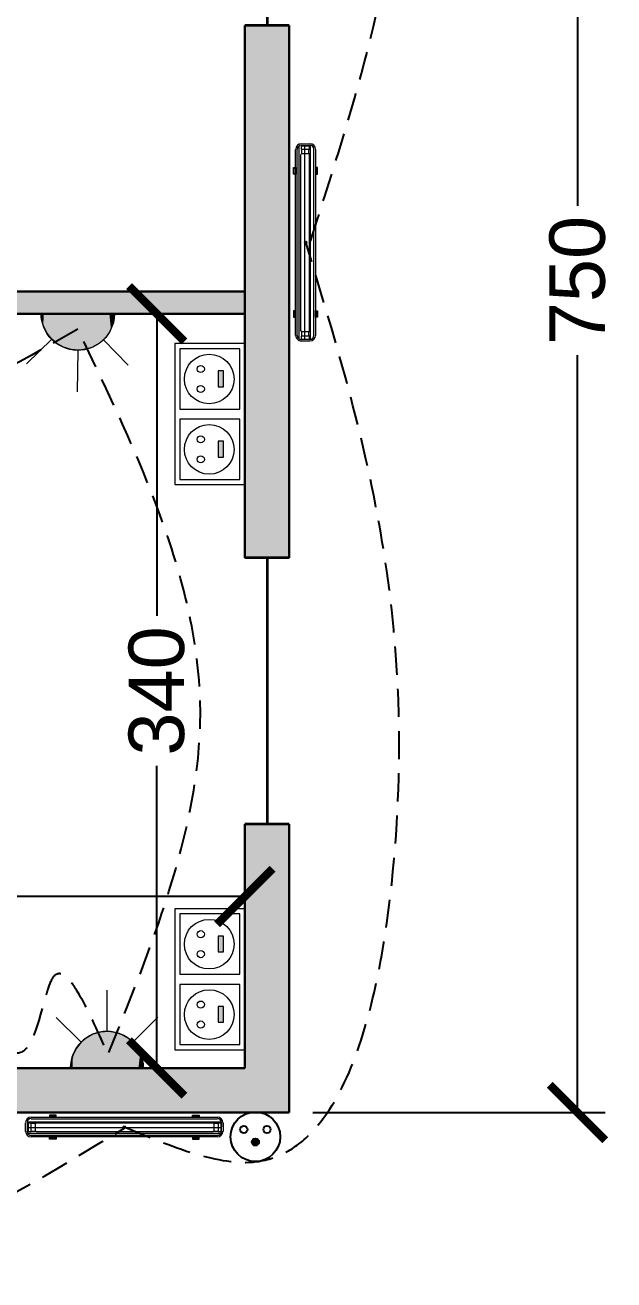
# Model space of a CAD drawing. Header units: centimetres. Extents: x -1638 to 1136, y -35 to 948.
# Drawn here: x 871 to 1136, y 25 to 590 of the extents above; entities that cross this region are included whole.
import ezdxf

# ---------------------------------------------------------------- set-up
doc = ezdxf.new("R2010")
doc.units = ezdxf.units.CM
doc.linetypes.add('INTERROMPU', pattern=[19.05, 12.7, -6.35])
for name, color, linetype in [('1 - Blocs Electriques', 1, 'Continuous'), ('Elect Blocs ProEric', 2, 'Continuous'), ('PDF _00Lighting', 1, 'Continuous'), ('PDF _APD ECL', 1, 'Continuous'), ('PDF _B Appareillage', 5, 'Continuous'), ('PDF _Electricté', 7, 'Continuous')]:
    doc.layers.add(name, color=color, linetype=linetype)
for name, color, linetype, lineweight in [('Cotation', 110, 'Continuous', 25), ('Elect Conn', 3, 'INTERROMPU', 25), ('Hachures', 150, 'Continuous', 25), ('Murs', 7, 'Continuous', 30), ('Ouvertures', 30, 'Continuous', 35)]:
    doc.layers.add(name, color=color, linetype=linetype, lineweight=lineweight)
doc.styles.get("Standard").update_dxf_attribs({"font": 'arial.ttf'})
doc.dimstyles.new('ISO-25', dxfattribs={"dimscale": 10, "dimtxt": 2.5, "dimasz": 2.5, "dimexe": 1.25, "dimexo": 0.625, "dimtad": 0, "dimdec": 0, "dimtxsty": 'Standard', "dimblk": 'ARCHTICK', "dimcen": 2.5, "dimadec": 0, "dimazin": 0, "dimtfac": 1, "dimtdec": 0, "dimtmove": 0, "dimatfit": 3, "dimfxl": 1, "dimarcsym": 0})

# ---------------------------------------------------------------- blocks, each defined once
blk = doc.blocks.new('Window')
at = {"layer": 'Ouvertures'}
for p, q in [((-60, 10), (-60, -10)), ((60, 10), (60, -10)), ((-60, 0), (60, 0))]:
    blk.add_line(p, q, dxfattribs=at)
blk = doc.blocks.new('_ArchTick')
at = {"color": 0, "linetype": 'ByBlock', "const_width": 0.15}
blk.add_lwpolyline([(-0.5, -0.5), (0.5, 0.5)], dxfattribs=at)
blk = doc.blocks.new('*D7')
at = {"layer": 'Cotation', "color": 0, "lineweight": -2, "transparency": 16777216}
for p, q in [((1000.64, 850), (1132.39, 850)), ((1119.89, 850), (1119.89, 508.72)), ((1119.89, 100), (1119.89, 441.28)), ((1000.64, 100), (1132.39, 100))]:
    blk.add_line(p, q, dxfattribs=at)
at = {"layer": 'Defpoints', "color": 0, "transparency": 16777216}
for p in [(994.39, 850), (994.39, 100), (1119.89, 100)]:
    blk.add_point(p, dxfattribs=at)
at = {"layer": 'Cotation', "color": 0, "lineweight": -2, "transparency": 16777216, "xscale": 25, "yscale": 25, "zscale": 25}
for p, rotation in [((1119.89, 850), 90), ((1119.89, 100), 270)]:
    blk.add_blockref('_ArchTick', p, dxfattribs=dict(at, rotation=rotation))
at = {"layer": 'Cotation', "color": 0, "transparency": 16777216, "insert": (1119.89, 475), "char_height": 25, "attachment_point": 5, "rotation": 90}
blk.add_mtext('750', dxfattribs=at)
blk = doc.blocks.new('*D14')
at = {"layer": 'Cotation', "color": 0, "lineweight": -2, "transparency": 16777216}
for p, q in [((963.75, 460), (917.8, 460)), ((930.3, 460), (930.3, 323.82)), ((930.3, 120), (930.3, 256.18)), ((963.75, 120), (917.8, 120))]:
    blk.add_line(p, q, dxfattribs=at)
at = {"layer": 'Defpoints', "color": 0, "transparency": 16777216}
for p in [(930.3, 460), (970, 460), (970, 120)]:
    blk.add_point(p, dxfattribs=at)
at = {"layer": 'Cotation', "color": 0, "lineweight": -2, "transparency": 16777216, "xscale": 25, "yscale": 25, "zscale": 25}
for p, rotation in [((930.3, 460), 90), ((930.3, 120), 270)]:
    blk.add_blockref('_ArchTick', p, dxfattribs=dict(at, rotation=rotation))
at = {"layer": 'Cotation', "color": 0, "transparency": 16777216, "insert": (930.3, 290), "char_height": 25, "attachment_point": 5, "rotation": 90}
blk.add_mtext('340', dxfattribs=at)
blk = doc.blocks.new('*D15')
at = {"layer": 'Cotation', "color": 0, "lineweight": -2, "transparency": 16777216}
for p, q in [((505, 126.25), (505, 209.87)), ((970, 126.25), (970, 209.87)), ((505, 197.37), (703.04, 197.37)), ((970, 197.37), (771.96, 197.37))]:
    blk.add_line(p, q, dxfattribs=at)
at = {"layer": 'Defpoints', "color": 0, "transparency": 16777216}
for p in [(970, 197.37), (505, 120), (970, 120)]:
    blk.add_point(p, dxfattribs=at)
at = {"layer": 'Cotation', "color": 0, "lineweight": -2, "transparency": 16777216, "xscale": 25, "yscale": 25, "zscale": 25, "rotation": 180}
blk.add_blockref('_ArchTick', (505, 197.37), dxfattribs=at)
at = {"layer": 'Cotation', "color": 0, "lineweight": -2, "transparency": 16777216, "xscale": 25, "yscale": 25, "zscale": 25}
blk.add_blockref('_ArchTick', (970, 197.37), dxfattribs=at)
at = {"layer": 'Cotation', "color": 0, "transparency": 16777216, "insert": (737.5, 197.37), "char_height": 25, "attachment_point": 5}
blk.add_mtext('465', dxfattribs=at)
blk = doc.blocks.new('Applique murale décorative 1x9W')
at = {"layer": 'PDF _00Lighting', "lineweight": 0}
for points in [[(0.02, 6.42), (0.02, 13.77)], [(-4.55, 4.55), (-8.98, 8.94)], [(4.55, 4.55), (8.98, 8.98)], [(10.07, -0.02), (-10.11, -0.02)]]:
    blk.add_lwpolyline(points, dxfattribs=at)
blk.add_lwpolyline([(6.4, 0.04, 0.416195), (-0.04, 6.45, 0.412234), (-6.5, 0)], format="xyb", dxfattribs=at)
at = {"layer": 'PDF _APD ECL', "lineweight": 0}
for points in [[(6.46, 0.02), (6.42, 0.72), (6.29, 1.5), (5.85, 2.68), (5.37, 3.59), (4.81, 4.28), (3.81, 5.2), (2.68, 5.85), (1.67, 6.2), (0.33, 6.42), (-1.15, 6.33), (-2.5, 5.94), (-3.68, 5.29), (-4.55, 4.55), (-5.46, 3.41), (-6.07, 2.2), (-6.42, 0.8), (-6.46, -0.02), (-5.11, -0.02), (-3.85, -0.02), (-2.02, -0.02), (-0.33, -0.02), (0.94, -0.02), (2.41, -0.02), (4.24, 0.02), (5.55, 0.02)], [(-6.46, -0.02), (-6.46, -0.02), (-6.46, -0.02)]]:
    blk.add_lwpolyline(points, close=True, dxfattribs=at)
for points in [[(-6.42, 0.8), (-6.46, -0.02), (-6.42, 0.8)], [(-6.46, -0.02), (6.46, 0.02)]]:
    blk.add_lwpolyline(points, dxfattribs=at)
at = {"layer": 'PDF _APD ECL', "transparency": 33554559}
for points in [[(-5.46, 3.41), (-5.46, -0.02), (-4.55, 4.55)], [(-5.46, -0.02), (-4.55, 4.55), (-4.55, -0.02)], [(-4.55, 4.55), (-4.55, -0.02), (-3.68, 5.29)], [(-4.55, -0.02), (-3.68, 5.29), (-3.68, -0.02)], [(-3.68, 5.29), (-3.68, -0.02), (-2.5, 5.94)], [(-3.68, -0.02), (-2.5, 5.94), (-2.5, -0.02)], [(-2.5, 5.94), (-2.5, -0.02), (-1.15, 6.33)], [(-2.5, -0.02), (-1.15, 6.33), (-1.15, -0.02)], [(-1.15, 6.33), (-1.15, -0.02), (0.33, 6.42)], [(-1.15, -0.02), (0.33, 6.42), (0.33, -0.02)], [(0.33, 6.42), (0.33, -0.02), (0.94, 6.33)], [(0.33, -0.02), (0.94, 6.33), (0.94, -0.02)], [(0.94, 6.33), (0.94, -0.02), (1.67, 6.2)], [(0.94, -0.02), (1.67, 6.2), (1.67, -0.02)], [(1.67, 6.2), (1.67, -0.02), (2.41, 5.94)], [(1.67, -0.02), (2.41, 5.94), (2.41, -0.02)], [(2.41, 5.94), (2.41, -0.02), (2.68, 5.85)], [(2.41, -0.02), (2.68, 5.85), (2.68, -0.02)], [(2.68, 5.85), (2.68, -0.02), (3.81, 5.2)], [(2.68, -0.02), (3.81, 5.2), (3.81, -0.02)], [(3.81, 5.2), (3.81, -0.02), (4.24, 4.81)], [(3.81, -0.02), (4.24, 4.81), (4.24, 0.02)], [(4.24, 4.81), (4.24, 0.02), (4.81, 4.28)], [(-6.07, 2.2), (-6.07, -0.02), (-5.46, 3.41)], [(-6.07, -0.02), (-5.46, 3.41), (-5.46, -0.02)], [(4.24, 0.02), (4.81, 4.28), (4.81, 0.02)], [(4.81, 4.28), (4.81, 0.02), (5.37, 3.59)], [(4.81, 0.02), (5.37, 3.59), (5.37, 0.02)], [(5.37, 3.59), (5.37, 0.02), (5.55, 3.24)], [(5.37, 0.02), (5.55, 3.24), (5.55, 0.02)], [(5.55, 3.24), (5.55, 0.02), (5.85, 2.68)], [(5.55, 0.02), (5.85, 2.68), (5.85, 0.02)], [(5.85, 2.68), (5.85, 0.02), (6.29, 1.5)], [(-6.46, -0.02), (-6.42, 0.8), (-6.42, -0.02)], [(-6.42, 0.8), (-6.42, -0.02), (-6.07, 2.2)], [(-6.42, -0.02), (-6.07, 2.2), (-6.07, -0.02)], [(5.85, 0.02), (6.29, 1.5), (6.29, 0.02)], [(6.29, 0.02), (6.29, 1.5), (6.42, 0.72)], [(6.29, 0.02), (6.42, 0.02), (6.42, 0.72)], [(6.42, 0.02), (6.42, 0.72), (6.46, 0.02)]]:
    blk.add_solid(points, dxfattribs=at)
blk = doc.blocks.new('Luminaire étanche LED 1x18W')
at = {"layer": 'PDF _APD ECL', "color": 7, "lineweight": 0}
blk.add_circle((-0.03, 1.78), 0.196, dxfattribs=at)
at = {"layer": 'PDF _B Appareillage', "lineweight": 0}
for points in [[(-17.44, 0.96), (-17.44, 2.48)], [(17.14, 2.61), (-17.14, 2.61)], [(-17.14, 0.96), (-17.14, 2.48)], [(-16.44, 3.48), (16.44, 3.48)], [(-16.44, 3.18), (16.44, 3.18)], [(17.14, 2.48), (17.1, 0.96)], [(17.44, 2.48), (17.44, 0.96)], [(17.14, 1.61), (-17.14, 1.61)], [(17.05, 0.61), (-17.05, 0.61)], [(16.44, 0.26), (-16.44, 0.26)], [(16.44, 0), (-16.44, 0)]]:
    blk.add_lwpolyline(points, dxfattribs=at)
at = {"layer": 'PDF _B Appareillage', "color": 7, "lineweight": 0}
for points in [[(-17.01, 0.96), (-16.49, 0.96), (-16.49, 2.44), (-17.01, 2.44)], [(16.57, 0.96), (17.1, 0.96), (17.1, 2.44), (16.57, 2.44)]]:
    blk.add_lwpolyline(points, close=True, dxfattribs=at)
for points in [[(-16.49, 1.04), (-15.7, 1.04), (-15.7, 2.35), (-16.49, 2.35)], [(15.66, 2.44), (-15.57, 2.44)], [(16.57, 2.35), (15.79, 2.35), (15.79, 1.04), (16.57, 1.04)], [(15.66, 0.91), (-15.57, 0.91)]]:
    blk.add_lwpolyline(points, dxfattribs=at)
at = {"layer": 'PDF _B Appareillage', "lineweight": 0}
for points in [[(-13.22, 3.48), (-12.05, 3.48), (-12.05, 3.83), (-13.22, 3.83)], [(-13.14, 3.57), (-12.14, 3.57), (-12.14, 3.74), (-13.14, 3.74)], [(13.22, 3.48), (12.05, 3.48), (12.05, 3.83), (13.22, 3.83)], [(13.14, 3.57), (12.14, 3.57), (12.14, 3.74), (13.14, 3.74)], [(-13.22, 0), (-12.05, 0), (-12.05, -0.39), (-13.22, -0.39)], [(13.22, 0), (12.05, 0), (12.05, -0.39), (13.22, -0.39)], [(-13.14, -0.09), (-12.14, -0.09), (-12.14, -0.3), (-13.14, -0.3)], [(13.14, -0.09), (12.14, -0.09), (12.14, -0.3), (13.14, -0.3)]]:
    blk.add_lwpolyline(points, close=True, dxfattribs=at)
for centre, radius, start, end in [((-16.47, 2.52), 0.979, 90, 180), ((-16.47, 2.52), 0.718, 90, 180), ((16.41, 2.52), 0.979, 0, 90), ((16.41, 2.52), 0.718, 0, 90), ((-16.47, 1), 0.979, 180, 270), ((-16.47, 1), 0.718, 183.1201, 269.9396), ((16.41, 1), 0.979, 270, 360), ((16.41, 1), 0.718, 270.0604, 356.8799)]:
    blk.add_arc(centre, radius, start, end, dxfattribs=at)
at = {"layer": 'PDF _B Appareillage', "color": 7, "lineweight": 0}
for centre, start, end in [((-15.6, 2.39), 90.0001, 179.9999), ((15.63, 2.39), 0, 89.9999), ((-15.6, 1.08), 180.0001, 269.9999), ((15.63, 1.08), 270.0001, 359.9999)]:
    blk.add_arc(centre, 0.109, start, end, dxfattribs=at)
blk = doc.blocks.new('Prise Electrique 2P+T 16A')
h = blk.add_hatch(color=256)
h.dxf.hatch_style = 1
h.paths.add_polyline_path([(0.0268, -0.3258, 1), (-0.0268, -0.3258, 1)])
at = {"layer": 'Elect Blocs ProEric'}
for centre, radius in [((0, -0.2866), 0.1846), ((-0.0864, -0.2324), 0.0268), ((0.0864, -0.2324), 0.0268), ((0, -0.3258), 0.0268)]:
    blk.add_circle(centre, radius, dxfattribs=at)
blk = doc.blocks.new('Prise électrique encastrée 2x2P+T 220V 16A + 1xTV')
at = {"layer": 'PDF _Electricté', "color": 4, "lineweight": 0}
for points in [[(11.68, 11.61), (-11.68, 11.61), (-11.68, 0), (11.68, 0)], [(-0.85, 10.79), (-10.81, 10.79), (-10.81, 0.83), (-0.85, 0.83)], [(10.85, 10.79), (0.85, 10.79), (0.85, 0.83), (10.85, 0.83)], [(-4.5, 4.39), (-7.11, 4.39), (-7.11, 3.52), (-4.5, 3.52)], [(7.16, 4.39), (4.55, 4.39), (4.55, 3.52), (7.16, 3.52)]]:
    blk.add_lwpolyline(points, close=True, dxfattribs=at)
for centre, radius in [((-5.84, 5.9), 4.11), ((5.82, 5.9), 4.11), ((-7.49, 7.29), 0.587), ((-4.18, 7.29), 0.587), ((4.17, 7.29), 0.587), ((7.48, 7.29), 0.587)]:
    blk.add_circle(centre, radius, dxfattribs=at)
at = {"layer": 'PDF _Electricté', "color": 4, "transparency": 33554559}
for points in [[(-4.5, 4.39), (-7.11, 4.39), (-4.5, 3.52)], [(-7.11, 4.39), (-4.5, 3.52), (-7.11, 3.52)], [(7.16, 4.39), (4.55, 4.39), (7.16, 3.52)], [(4.55, 4.39), (7.16, 3.52), (4.55, 3.52)]]:
    blk.add_solid(points, dxfattribs=at)

msp = doc.modelspace()

# ---------------------------------------------------------------- hatches: boundary and pattern name
at = {"layer": 'Hachures'}
h = msp.add_hatch(color=256, dxfattribs=at)
h.dxf.hatch_style = 1
h.paths.add_polyline_path([(437.8, 850), (247.56, 850), (247.56, 830), (335, 830), (335, 582.5), (345, 582.5), (345, 590), (577.5, 590), (577.5, 600), (345, 600), (345, 830), (437.8, 830)])
h.paths.add_polyline_path([(756.04, 850), (557.8, 850), (557.8, 830), (660, 830), (660, 600), (652.5, 600), (652.5, 590), (660, 590), (660, 552.5), (670, 552.5), (670, 830), (756.04, 830)])
h.paths.add_polyline_path([(990, 230), (970, 230), (970, 120), (827.5, 120), (827.5, 100), (990, 100)])
h.paths.add_polyline_path([(247.38, 370), (200, 370), (200, 377.5), (190, 377.5), (190, 370), (20, 370), (20, 360), (247.38, 360)])
h.paths.add_polyline_path([(345, 507.5), (335, 507.5), (335, 500), (20, 500), (20, 490), (190, 490), (190, 452.5), (200, 452.5), (200, 490), (345, 490)])
h = msp.add_hatch(color=256, dxfattribs=at)
h.dxf.hatch_style = 1
h.paths.add_polyline_path([(970, 830), (970, 710), (990, 710), (990, 850), (876.04, 850), (876.04, 830)])
h.paths.add_polyline_path([(990, 590), (970, 590), (970, 350), (990, 350)])
h = msp.add_hatch(color=256, dxfattribs=at)
h.dxf.hatch_style = 1
h.paths.add_polyline_path([(970, 470), (670, 470), (670, 477.5), (660, 477.5), (660, 470), (485, 470), (485, 355), (505, 355), (505, 460), (970, 460)])

# ---------------------------------------------------------------- linework, layer by layer
at = {"layer": 'Elect Conn'}
for points in [[(999.56, 492.71), (1041.77, 663.86), (1007.69, 875.67), (769.14, 875.67), (506.94, 875.67), (497.73, 854.34)], [(915.67, 93.51), (975.36, 77.83), (1037.29, 214.39), (997.44, 492.21)], [(894.72, 453.08), (809.86, 413.73), (599.27, 451.83)], [(908.76, 126.97), (949.96, 281.35), (894.72, 453.08)], [(846.13, 141.68), (869.65, 127.39), (884.36, 161.79), (907.91, 126.97)], [(579.3, 93.01), (752.44, 25.67), (915.86, 93.05)]]:
    msp.add_spline(points, degree=3, dxfattribs=at)
at = {"layer": 'Murs'}
for p, q in [((970, 350), (970, 590)), ((990, 350), (990, 590)), ((970, 470), (670, 470)), ((970, 460), (505, 460)), ((970, 120), (970, 230)), ((990, 100), (990, 230)), ((827.5, 120), (970, 120)), ((827.5, 100), (990, 100))]:
    msp.add_line(p, q, dxfattribs=at)

# ---------------------------------------------------------------- block references
for name, p, xscale, yscale, zscale, rotation in [('Luminaire étanche LED 1x18W', (992.9, 492.14), 2.551555824457822, 2.551555824457822, 2.551555824457822, 270), ('Applique murale décorative 1x9W', (894.81, 460), -2.551555824457822, 2.551555824457822, 2.551555824457822, 179.3812202945694), ('Prise électrique encastrée 2x2P+T 220V 16A + 1xTV', (970, 414.76), 2.720096749719602, 2.720096749719602, 2.720096749719602, 90), ('Prise électrique encastrée 2x2P+T 220V 16A + 1xTV', (970, 160.01), 2.720096749719602, 2.720096749719602, 2.720096749719602, 90)]:
    msp.add_blockref(name, p, dxfattribs=dict(xscale=xscale, yscale=yscale, zscale=zscale, rotation=rotation))
at = {"xscale": 2.551555824457822, "yscale": 2.551555824457822, "zscale": 2.551555824457822}
for name, p in [('Applique murale décorative 1x9W', (907.92, 120.06)), ('Luminaire étanche LED 1x18W', (915.75, 88.97))]:
    msp.add_blockref(name, p, dxfattribs=at)
at = {"layer": '1 - Blocs Electriques', "xscale": 60.50015149301387, "yscale": 60.50015149301387, "zscale": 60.50015149301387}
msp.add_blockref('Prise Electrique 2P+T 16A', (974.76, 106.37), dxfattribs=at)
at = {"layer": 'Ouvertures', "rotation": 270}
for p in [(980, 650), (980, 290)]:
    msp.add_blockref('Window', p, dxfattribs=at)

# ---------------------------------------------------------------- dimensions: what is measured, and where the dimension line sits
at = {"layer": 'Cotation'}
for base, p1, p2, picture, middle in [((1119.89, 100), (994.39, 850), (994.39, 100), '*D7', (1119.89, 475)), ((930.3, 460), (970, 120), (970, 460), '*D14', (930.3, 290))]:
    dim = msp.add_linear_dim(base=base, p1=p1, p2=p2, angle=90, dimstyle='ISO-25', dxfattribs=at)
    dim.commit()
    dim.dimension.update_dxf_attribs({"geometry": picture, "text_midpoint": middle})
dim = msp.add_linear_dim(base=(970, 197.37), p1=(505, 120), p2=(970, 120), dimstyle='ISO-25', dxfattribs=at)
dim.commit()
dim.dimension.update_dxf_attribs({"geometry": '*D15', "text_midpoint": (737.5, 197.37)})

doc.saveas('drawing.dxf')
